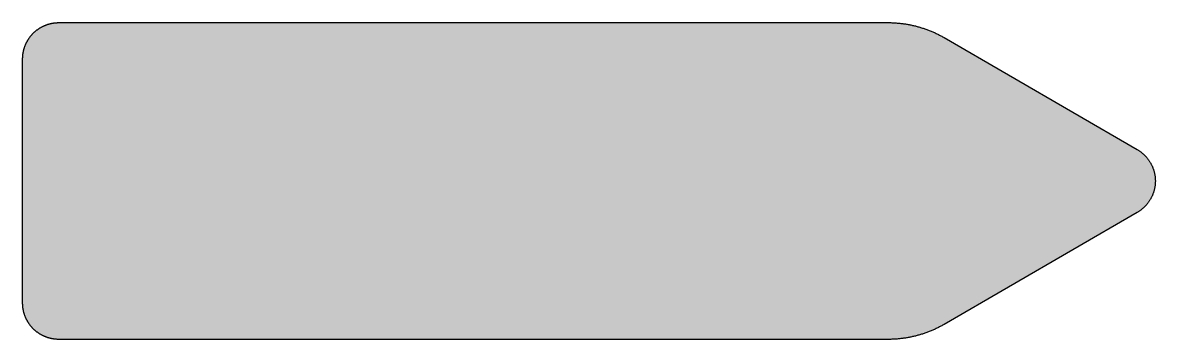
# Model space of a CAD drawing. Header units: millimetres. Extents: x 0 to 441, y 0 to 123.
import ezdxf

# ---------------------------------------------------------------- set-up
doc = ezdxf.new("R2010")
doc.units = ezdxf.units.MM

msp = doc.modelspace()

# ---------------------------------------------------------------- hatches: boundary and pattern name
msp.add_hatch(color=40).paths.add_polyline_path([(14.1111, 0), (13.9344, 0), (13.7592, 0.0025), (13.5839, 0.0076), (13.4112, 0.0152), (13.2359, 0.0254), (13.0607, 0.0381), (12.888, 0.0508), (12.7152, 0.0686), (12.5425, 0.0864), (12.3698, 0.1067), (12.1971, 0.1295), (12.0269, 0.1524), (11.8542, 0.1803), (11.684, 0.2083), (11.5138, 0.2388), (11.3436, 0.2718), (11.176, 0.3073), (11.0058, 0.3454), (10.8382, 0.3835), (10.6705, 0.4242), (10.5029, 0.4674), (10.3378, 0.5131), (10.1702, 0.5588), (10.0051, 0.6096), (9.8425, 0.6604), (9.6774, 0.7137), (9.5148, 0.7671), (9.3523, 0.8255), (9.1897, 0.8839), (9.0297, 0.9449), (8.8697, 1.0084), (8.7097, 1.0719), (8.5522, 1.1405), (8.3947, 1.209), (8.2372, 1.2802), (8.0797, 1.3513), (7.9248, 1.4275), (7.7699, 1.5037), (7.6175, 1.5799), (7.4651, 1.6612), (7.3127, 1.7424), (7.1628, 1.8263), (7.0129, 1.9126), (6.8656, 2.0015), (6.7183, 2.0904), (6.571, 2.1819), (6.4262, 2.2733), (6.2814, 2.3698), (6.1366, 2.4663), (5.9944, 2.5654), (5.8547, 2.6645), (5.715, 2.7686), (5.5753, 2.8727), (5.4381, 2.9769), (5.301, 3.0861), (5.1664, 3.1953), (5.0317, 3.3045), (4.8997, 3.4188), (4.7676, 3.5331), (4.638, 3.65), (4.511, 3.7668), (4.3815, 3.8862), (4.257, 4.0081), (4.1326, 4.1326), (4.0081, 4.257), (3.8862, 4.3815), (3.7668, 4.511), (3.65, 4.638), (3.5331, 4.7676), (3.4188, 4.8997), (3.3045, 5.0317), (3.1953, 5.1664), (3.0861, 5.301), (2.9769, 5.4381), (2.8727, 5.5753), (2.7686, 5.715), (2.6645, 5.8547), (2.5654, 5.9944), (2.4663, 6.1366), (2.3698, 6.2814), (2.2758, 6.4262), (2.1819, 6.571), (2.0904, 6.7183), (2.0015, 6.8656), (1.9126, 7.0129), (1.8263, 7.1628), (1.7424, 7.3127), (1.6612, 7.4651), (1.5799, 7.6175), (1.5037, 7.7699), (1.4275, 7.9248), (1.3513, 8.0797), (1.2802, 8.2372), (1.209, 8.3947), (1.1405, 8.5522), (1.0719, 8.7097), (1.0084, 8.8697), (0.9449, 9.0297), (0.8839, 9.1897), (0.8255, 9.3523), (0.7671, 9.5148), (0.7137, 9.6774), (0.6604, 9.8425), (0.6096, 10.0051), (0.5588, 10.1702), (0.5131, 10.3378), (0.4674, 10.5029), (0.4242, 10.6705), (0.3835, 10.8382), (0.3454, 11.0058), (0.3073, 11.176), (0.2718, 11.3436), (0.2388, 11.5138), (0.2083, 11.684), (0.1803, 11.8542), (0.1524, 12.0269), (0.1295, 12.1971), (0.1067, 12.3698), (0.0864, 12.5425), (0.0686, 12.7152), (0.0508, 12.888), (0.0381, 13.0607), (0.0254, 13.2359), (0.0152, 13.4112), (0.0076, 13.5839), (0.0025, 13.7592), (0, 13.9344), (0, 14.1097), (0, 109.3611), (0, 109.535), (0.0025, 109.7102), (0.0076, 109.8855), (0.0152, 110.0607), (0.0254, 110.2335), (0.0381, 110.4087), (0.0508, 110.5814), (0.0686, 110.7542), (0.0864, 110.9269), (0.1067, 111.0996), (0.1295, 111.2723), (0.1524, 111.4425), (0.1803, 111.6152), (0.2083, 111.7854), (0.2388, 111.9556), (0.2718, 112.1258), (0.3073, 112.2959), (0.3454, 112.4636), (0.3835, 112.6312), (0.4242, 112.7989), (0.4674, 112.9665), (0.5131, 113.1316), (0.5588, 113.2992), (0.6096, 113.4643), (0.6604, 113.6294), (0.7137, 113.792), (0.7671, 113.9546), (0.8255, 114.1171), (0.8839, 114.2797), (0.9449, 114.4397), (1.0084, 114.5997), (1.0719, 114.7597), (1.1405, 114.9172), (1.209, 115.0772), (1.2802, 115.2322), (1.3513, 115.3897), (1.4275, 115.5446), (1.5037, 115.6995), (1.5799, 115.8519), (1.6612, 116.0043), (1.7424, 116.1567), (1.8263, 116.3066), (1.9126, 116.4565), (2.0015, 116.6038), (2.0904, 116.7511), (2.1819, 116.8984), (2.2758, 117.0432), (2.3698, 117.188), (2.4663, 117.3328), (2.5654, 117.475), (2.6645, 117.6147), (2.7686, 117.7544), (2.8727, 117.8941), (2.9769, 118.0313), (3.0861, 118.1684), (3.1953, 118.303), (3.3045, 118.4377), (3.4188, 118.5697), (3.5331, 118.7018), (3.65, 118.8314), (3.7668, 118.9609), (3.8862, 119.0879), (4.0081, 119.2124), (4.1326, 119.3394), (4.257, 119.4613), (4.3815, 119.5832), (4.511, 119.7026), (4.638, 119.8194), (4.7676, 119.9363), (4.8997, 120.0506), (5.0317, 120.1649), (5.1664, 120.2766), (5.301, 120.3858), (5.4381, 120.4925), (5.5753, 120.5992), (5.715, 120.7008), (5.8547, 120.8049), (5.9944, 120.904), (6.1366, 121.0031), (6.2814, 121.0996), (6.4262, 121.1961), (6.571, 121.2875), (6.7183, 121.379), (6.8656, 121.4679), (7.0129, 121.5568), (7.1628, 121.6431), (7.3127, 121.727), (7.4651, 121.8082), (7.6175, 121.8895), (7.7699, 121.9683), (7.9248, 122.0445), (8.0797, 122.1181), (8.2372, 122.1892), (8.3947, 122.2604), (8.5522, 122.3289), (8.7097, 122.3975), (8.8697, 122.461), (9.0297, 122.5245), (9.1897, 122.5855), (9.3523, 122.6439), (9.5148, 122.7023), (9.6774, 122.7557), (9.8425, 122.809), (10.0051, 122.8598), (10.1702, 122.9106), (10.3378, 122.9563), (10.5029, 123.002), (10.6705, 123.0452), (10.8382, 123.0859), (11.0058, 123.1265), (11.176, 123.1621), (11.3436, 123.1976), (11.5138, 123.2306), (11.684, 123.2611), (11.8542, 123.2891), (12.0269, 123.317), (12.1971, 123.3399), (12.3698, 123.3627), (12.5425, 123.383), (12.7152, 123.4008), (12.888, 123.4186), (13.0607, 123.4313), (13.2359, 123.444), (13.4112, 123.4542), (13.5839, 123.4618), (13.7592, 123.4669), (13.9344, 123.4694), (14.1097, 123.4719), (336.9028, 123.4722), (337.2612, 123.4694), (337.6219, 123.4643), (337.98, 123.4567), (338.3407, 123.4465), (338.6988, 123.4338), (339.057, 123.4186), (339.4151, 123.3983), (339.7733, 123.3754), (340.1314, 123.3526), (340.487, 123.3246), (340.8451, 123.2916), (341.2007, 123.2586), (341.5563, 123.223), (341.9119, 123.1824), (342.2675, 123.1392), (342.6231, 123.096), (342.9787, 123.0478), (343.3318, 122.997), (343.6849, 122.9411), (344.0379, 122.8852), (344.3884, 122.8242), (344.7415, 122.7633), (345.092, 122.6972), (345.4425, 122.6287), (345.7931, 122.5575), (346.141, 122.4839), (346.4916, 122.4077), (346.8395, 122.3264), (347.185, 122.2451), (347.533, 122.1588), (347.8784, 122.0724), (348.2238, 121.981), (348.5667, 121.887), (348.9122, 121.7905), (349.2525, 121.6914), (349.5954, 121.5873), (349.9358, 121.4831), (350.2762, 121.3764), (350.6165, 121.2647), (350.9543, 121.1529), (351.2922, 121.0361), (351.63, 120.9167), (351.9653, 120.7948), (352.3005, 120.6703), (352.6333, 120.5433), (352.9686, 120.4138), (353.2988, 120.2817), (353.6315, 120.1445), (353.9592, 120.0074), (354.2894, 119.8677), (354.617, 119.7229), (354.9447, 119.5756), (355.2698, 119.4283), (355.5949, 119.2759), (355.9175, 119.1209), (356.2401, 118.9634), (356.5601, 118.8034), (356.8802, 118.6409), (357.2002, 118.4758), (357.5177, 118.3081), (357.8327, 118.1379), (358.1476, 117.9652), (358.4626, 117.79), (358.775, 117.6096), (433.9167, 73.9567), (434.119, 73.8353), (434.3197, 73.7133), (434.5178, 73.5863), (434.7134, 73.4593), (434.9064, 73.3273), (435.0995, 73.1926), (435.2874, 73.0529), (435.4728, 72.9132), (435.6557, 72.771), (435.8361, 72.6237), (436.0139, 72.4764), (436.1866, 72.324), (436.3593, 72.169), (436.5295, 72.0115), (436.6946, 71.8541), (436.8597, 71.6915), (437.0197, 71.5264), (437.1797, 71.3613), (437.3347, 71.1911), (437.4871, 71.0184), (437.6369, 70.8457), (437.7817, 70.6704), (437.9265, 70.4901), (438.0662, 70.3097), (438.2033, 70.1269), (438.338, 69.9414), (438.47, 69.756), (438.597, 69.5655), (438.724, 69.375), (438.846, 69.182), (438.9653, 68.9864), (439.0796, 68.7908), (439.1939, 68.5927), (439.3032, 68.392), (439.4073, 68.1888), (439.5114, 67.9856), (439.6105, 67.7799), (439.707, 67.5716), (439.801, 67.3633), (439.8899, 67.1525), (439.9763, 66.9392), (440.0575, 66.7258), (440.1388, 66.5124), (440.215, 66.294), (440.2861, 66.0781), (440.3547, 65.8571), (440.4208, 65.6387), (440.4817, 65.4177), (440.5401, 65.1942), (440.596, 64.9707), (440.6468, 64.7446), (440.6951, 64.5185), (440.7383, 64.2925), (440.7789, 64.0639), (440.8145, 63.8327), (440.8475, 63.6041), (440.8754, 63.373), (440.9008, 63.1419), (440.9211, 62.9082), (440.9389, 62.6745), (440.9542, 62.4408), (440.9643, 62.2071), (440.9694, 61.9709), (440.9719, 61.7347), (440.9694, 61.4985), (440.9643, 61.2623), (440.9542, 61.0286), (440.9389, 60.7949), (440.9211, 60.5612), (440.9008, 60.3275), (440.8754, 60.0964), (440.8475, 59.8653), (440.8145, 59.6367), (440.7789, 59.4055), (440.7383, 59.1795), (440.6951, 58.9509), (440.6468, 58.7248), (440.596, 58.4987), (440.5401, 58.2752), (440.4817, 58.0542), (440.4208, 57.8307), (440.3547, 57.6123), (440.2861, 57.3913), (440.215, 57.1754), (440.1388, 56.957), (440.0575, 56.7436), (439.9763, 56.5302), (439.8899, 56.3169), (439.801, 56.1061), (439.707, 55.8978), (439.6105, 55.6895), (439.5114, 55.4863), (439.4073, 55.2806), (439.3032, 55.0799), (439.1939, 54.8792), (439.0796, 54.6786), (438.9653, 54.483), (438.846, 54.2874), (438.724, 54.0944), (438.597, 53.9039), (438.47, 53.7134), (438.338, 53.528), (438.2033, 53.3425), (438.0662, 53.1597), (437.9265, 52.9793), (437.7817, 52.8015), (437.6369, 52.6237), (437.4871, 52.451), (437.3347, 52.2783), (437.1797, 52.1106), (437.0197, 51.943), (436.8597, 51.7779), (436.6946, 51.6153), (436.5295, 51.4579), (436.3593, 51.3004), (436.1866, 51.1454), (436.0139, 50.9956), (435.8361, 50.8457), (435.6557, 50.6984), (435.4728, 50.5562), (435.2874, 50.4165), (435.0995, 50.2793), (434.9064, 50.1421), (434.7134, 50.0126), (434.5178, 49.8831), (434.3197, 49.7561), (434.119, 49.6341), (433.9158, 49.5148), (358.775, 5.8607), (358.4626, 5.682), (358.1476, 5.5042), (357.8327, 5.3315), (357.5177, 5.1613), (357.2002, 4.9936), (356.8802, 4.8285), (356.5601, 4.666), (356.2401, 4.506), (355.9175, 4.3485), (355.5949, 4.1935), (355.2698, 4.0411), (354.9447, 3.8938), (354.617, 3.7465), (354.2894, 3.6043), (353.9592, 3.462), (353.6315, 3.3249), (353.2988, 3.1877), (352.9686, 3.0556), (352.6333, 2.9261), (352.3005, 2.7991), (351.9653, 2.6746), (351.63, 2.5527), (351.2922, 2.4333), (350.9543, 2.319), (350.6165, 2.2047), (350.2762, 2.093), (349.9358, 1.9863), (349.5954, 1.8821), (349.2525, 1.778), (348.9122, 1.6789), (348.5667, 1.5824), (348.2238, 1.4884), (347.8784, 1.3995), (347.533, 1.3106), (347.185, 1.2243), (346.8395, 1.143), (346.4916, 1.0617), (346.141, 0.9855), (345.7931, 0.9119), (345.4425, 0.8407), (345.092, 0.7722), (344.7415, 0.7061), (344.3884, 0.6452), (344.0379, 0.5842), (343.6849, 0.5283), (343.3318, 0.475), (342.9787, 0.4216), (342.6231, 0.3734), (342.2675, 0.3302), (341.9119, 0.287), (341.5563, 0.2464), (341.2007, 0.2108), (340.8451, 0.1778), (340.487, 0.1448), (340.1314, 0.1168), (339.7733, 0.094), (339.4151, 0.0711), (339.057, 0.0508), (338.6988, 0.0356), (338.3407, 0.0229), (337.98, 0.0127), (337.6219, 0.0051), (337.2612, 0), (336.9005, 0)])
h = msp.add_hatch(color=59)
h.paths.add_polyline_path([(14.1111, 3.5278), (13.8379, 3.5306), (13.5661, 3.5408), (13.2944, 3.5585), (13.0277, 3.5814), (12.761, 3.6119), (12.4968, 3.6474), (12.2352, 3.6906), (11.9761, 3.7414), (11.7196, 3.7973), (11.4656, 3.8608), (11.2116, 3.9268), (10.9626, 4.003), (10.7163, 4.0818), (10.4699, 4.1681), (10.2286, 4.2596), (9.9898, 4.3586), (9.7536, 4.4602), (9.5225, 4.5695), (9.2913, 4.6838), (9.0653, 4.8031), (8.8417, 4.9276), (8.6208, 5.0597), (8.4049, 5.1943), (8.1915, 5.334), (7.9832, 5.4788), (7.7775, 5.6286), (7.5768, 5.7836), (7.3787, 5.9436), (7.1831, 6.1062), (6.9926, 6.2763), (6.8072, 6.4491), (6.6269, 6.6269), (6.4491, 6.8072), (6.2763, 6.9926), (6.1062, 7.1831), (5.9436, 7.3787), (5.7836, 7.5768), (5.6286, 7.7775), (5.4788, 7.9832), (5.334, 8.1915), (5.1943, 8.4049), (5.0597, 8.6208), (4.9276, 8.8417), (4.8031, 9.0653), (4.6838, 9.2913), (4.5695, 9.5225), (4.4602, 9.7536), (4.3586, 9.9898), (4.2596, 10.2286), (4.1681, 10.4699), (4.0818, 10.7163), (4.003, 10.9626), (3.9268, 11.2116), (3.8608, 11.4656), (3.7973, 11.7196), (3.7414, 11.9761), (3.6906, 12.2352), (3.6474, 12.4968), (3.6119, 12.761), (3.5814, 13.0277), (3.5585, 13.2944), (3.5408, 13.5661), (3.5306, 13.8379), (3.5255, 14.1097), (3.5278, 109.3611), (3.5306, 109.634), (3.5408, 109.9033), (3.5585, 110.175), (3.5814, 110.4417), (3.6119, 110.7084), (3.6474, 110.9726), (3.6906, 111.2342), (3.7414, 111.4933), (3.7973, 111.7498), (3.8608, 112.0038), (3.9268, 112.2578), (4.003, 112.5068), (4.0818, 112.7557), (4.1681, 112.9995), (4.2596, 113.2408), (4.3586, 113.4796), (4.4602, 113.7158), (4.5695, 113.9495), (4.6838, 114.1781), (4.8031, 114.4041), (4.9276, 114.6277), (5.0597, 114.8486), (5.1943, 115.0645), (5.334, 115.2779), (5.4788, 115.4862), (5.6286, 115.6919), (5.7836, 115.8951), (5.9436, 116.0932), (6.1062, 116.2863), (6.2763, 116.4768), (6.4491, 116.6622), (6.6269, 116.8425), (6.8072, 117.0203), (6.9926, 117.1931), (7.1831, 117.3632), (7.3787, 117.5258), (7.5768, 117.6858), (7.7775, 117.8408), (7.9832, 117.9906), (8.1915, 118.1354), (8.4049, 118.2751), (8.6208, 118.4123), (8.8417, 118.5418), (9.0653, 118.6663), (9.2913, 118.7856), (9.5225, 118.8999), (9.7536, 119.0092), (9.9898, 119.1108), (10.2286, 119.2098), (10.4699, 119.3013), (10.7163, 119.3876), (10.9626, 119.4664), (11.2116, 119.5426), (11.4656, 119.6111), (11.7196, 119.6721), (11.9761, 119.728), (12.2352, 119.7788), (12.4968, 119.822), (12.761, 119.8575), (13.0277, 119.888), (13.2944, 119.9134), (13.5661, 119.9286), (13.8379, 119.9388), (14.1097, 119.9439), (336.9028, 119.9444), (337.2333, 119.9413), (337.5635, 119.9388), (337.8937, 119.9312), (338.2239, 119.921), (338.5541, 119.9083), (338.8843, 119.8931), (339.2119, 119.8778), (339.5421, 119.8575), (339.8698, 119.8347), (340.2, 119.8067), (340.5276, 119.7788), (340.8553, 119.7483), (341.183, 119.7153), (341.5106, 119.6772), (341.8357, 119.6391), (342.1634, 119.5984), (342.4885, 119.5527), (342.8136, 119.507), (343.1388, 119.4562), (343.4613, 119.4054), (343.7865, 119.3495), (344.109, 119.2911), (344.4316, 119.2327), (344.7542, 119.1692), (345.0768, 119.1031), (345.3968, 119.0346), (345.7169, 118.966), (346.0369, 118.8923), (346.3569, 118.8161), (346.6744, 118.7374), (346.9945, 118.6561), (347.312, 118.5723), (347.6269, 118.4859), (347.9444, 118.397), (348.2594, 118.3056), (348.5718, 118.2116), (348.8868, 118.1151), (349.1992, 118.016), (349.5116, 117.9144), (349.8215, 117.8103), (350.1339, 117.7036), (350.4438, 117.5944), (350.7511, 117.4826), (351.0585, 117.3683), (351.3658, 117.2515), (351.6732, 117.1321), (351.978, 117.0102), (352.2828, 116.8857), (352.585, 116.7587), (352.8873, 116.6292), (353.1895, 116.4971), (353.4893, 116.3625), (353.789, 116.2253), (354.0862, 116.0856), (354.3833, 115.9459), (354.6805, 115.8011), (354.9752, 115.6538), (355.2698, 115.504), (355.5619, 115.3516), (355.854, 115.1966), (356.1461, 115.0417), (356.4331, 114.8817), (356.7227, 114.7191), (357.0097, 114.554), (432.1528, 70.9013), (432.3029, 70.8101), (432.4553, 70.7187), (432.6026, 70.6247), (432.75, 70.5282), (432.8947, 70.4291), (433.0395, 70.3275), (433.1792, 70.2234), (433.3189, 70.1192), (433.4561, 70.01), (433.5907, 69.9008), (433.7253, 69.789), (433.8549, 69.6773), (433.9844, 69.5604), (434.1114, 69.4436), (434.2359, 69.3242), (434.3603, 69.2023), (434.4797, 69.0778), (434.5991, 68.9534), (434.7159, 68.8264), (434.8302, 68.6994), (434.942, 68.5673), (435.0512, 68.4352), (435.1604, 68.3006), (435.2646, 68.166), (435.3687, 68.0288), (435.4678, 67.8917), (435.5668, 67.7494), (435.6633, 67.6097), (435.7573, 67.4649), (435.8488, 67.3202), (435.9377, 67.1754), (436.024, 67.0255), (436.1104, 66.8782), (436.1917, 66.7283), (436.2704, 66.5759), (436.3491, 66.4235), (436.4228, 66.2686), (436.4965, 66.1137), (436.565, 65.9562), (436.6311, 65.7987), (436.6971, 65.6387), (436.7581, 65.4787), (436.819, 65.3186), (436.8749, 65.1561), (436.9308, 64.991), (436.9816, 64.8284), (437.0299, 64.6633), (437.0756, 64.4957), (437.1213, 64.328), (437.1619, 64.1604), (437.2, 63.9928), (437.2356, 63.8226), (437.2686, 63.6524), (437.2991, 63.4822), (437.3245, 63.3095), (437.3499, 63.1368), (437.3728, 62.9641), (437.3905, 62.7888), (437.4058, 62.6161), (437.4185, 62.4408), (437.4312, 62.2656), (437.4363, 62.0878), (437.4413, 61.9125), (437.4439, 61.7347), (437.4413, 61.5569), (437.4363, 61.3816), (437.4312, 61.2064), (437.4185, 61.0286), (437.4058, 60.8533), (437.3905, 60.6806), (437.3728, 60.5053), (437.3499, 60.3326), (437.3245, 60.1599), (437.2991, 59.9872), (437.2686, 59.817), (437.2356, 59.6468), (437.2, 59.4766), (437.1619, 59.309), (437.1213, 59.1414), (437.0756, 58.9737), (437.0299, 58.8061), (436.9816, 58.641), (436.9308, 58.4784), (436.8749, 58.3133), (436.819, 58.1533), (436.7581, 57.9907), (436.6971, 57.8307), (436.6311, 57.6707), (436.565, 57.5132), (436.4965, 57.3583), (436.4228, 57.2008), (436.3491, 57.0484), (436.2704, 56.8935), (436.1917, 56.7436), (436.1104, 56.5912), (436.024, 56.4439), (435.9377, 56.2966), (435.8488, 56.1492), (435.7573, 56.0045), (435.6633, 55.8622), (435.5668, 55.72), (435.4678, 55.5803), (435.3687, 55.4406), (435.2646, 55.3034), (435.1604, 55.1688), (435.0512, 55.0342), (434.942, 54.9021), (434.8302, 54.7726), (434.7159, 54.643), (434.5991, 54.516), (434.4797, 54.3916), (434.3603, 54.2671), (434.2359, 54.1452), (434.1114, 54.0258), (433.9844, 53.909), (433.8549, 53.7947), (433.7253, 53.6804), (433.5907, 53.5686), (433.4561, 53.4594), (433.3189, 53.3502), (433.1792, 53.246), (433.0395, 53.1419), (432.8947, 53.0403), (432.75, 52.9438), (432.6026, 52.8447), (432.4553, 52.7507), (432.3029, 52.6593), (432.1505, 52.5704), (357.0111, 8.9158), (356.7227, 8.7503), (356.4331, 8.5877), (356.1461, 8.4303), (355.854, 8.2728), (355.5619, 8.1178), (355.2698, 7.9654), (354.9752, 7.8156), (354.6805, 7.6683), (354.3833, 7.526), (354.0862, 7.3838), (353.789, 7.2441), (353.4893, 7.1069), (353.1895, 6.9723), (352.8873, 6.8402), (352.585, 6.7107), (352.2828, 6.5837), (351.978, 6.4592), (351.6732, 6.3373), (351.3658, 6.2179), (351.0585, 6.1011), (350.7511, 5.9868), (350.4438, 5.875), (350.1339, 5.7658), (349.8215, 5.6591), (349.5116, 5.555), (349.1992, 5.4534), (348.8868, 5.3543), (348.5718, 5.2578), (348.2594, 5.1638), (347.9444, 5.0724), (347.6269, 4.9835), (347.312, 4.8971), (346.9945, 4.8133), (346.6744, 4.732), (346.3569, 4.6533), (346.0369, 4.5771), (345.7169, 4.5034), (345.3968, 4.4348), (345.0768, 4.3663), (344.7542, 4.3002), (344.4316, 4.2367), (344.109, 4.1783), (343.7865, 4.1199), (343.4613, 4.064), (343.1388, 4.0132), (342.8136, 3.9624), (342.4885, 3.9167), (342.1634, 3.871), (341.8357, 3.8303), (341.5106, 3.7922), (341.183, 3.7541), (340.8553, 3.7211), (340.5276, 3.6906), (340.2, 3.6627), (339.8698, 3.6373), (339.5421, 3.6144), (339.2119, 3.5941), (338.8843, 3.5763), (338.5541, 3.5611), (338.2239, 3.5484), (337.8937, 3.5382), (337.5635, 3.5331), (337.2333, 3.5281), (336.9005, 3.5255)])
h.paths.add_polyline_path([(14.1111, 8.8194), (13.9725, 8.8189), (13.8379, 8.824), (13.7033, 8.8341), (13.5687, 8.8443), (13.4366, 8.8595), (13.3045, 8.8798), (13.1724, 8.9002), (13.0429, 8.9256), (12.9159, 8.9535), (12.7864, 8.984), (12.6619, 9.0195), (12.5349, 9.0551), (12.413, 9.0957), (12.2911, 9.1389), (12.1691, 9.1846), (12.0498, 9.2329), (11.9329, 9.2862), (11.8161, 9.3396), (11.7018, 9.398), (11.5875, 9.4564), (11.4757, 9.5199), (11.3665, 9.5834), (11.2573, 9.652), (11.1506, 9.7206), (11.0465, 9.7942), (10.9449, 9.8704), (10.8433, 9.9466), (10.7442, 10.0254), (10.6477, 10.1092), (10.5512, 10.193), (10.4597, 10.2794), (10.3683, 10.3683), (10.2794, 10.4597), (10.193, 10.5512), (10.1092, 10.6477), (10.0254, 10.7442), (9.9466, 10.8433), (9.8704, 10.9449), (9.7942, 11.0465), (9.7206, 11.1506), (9.652, 11.2573), (9.5834, 11.3665), (9.5199, 11.4757), (9.4564, 11.5875), (9.398, 11.7018), (9.3396, 11.8161), (9.2862, 11.9329), (9.2329, 12.0498), (9.1846, 12.1691), (9.1389, 12.2911), (9.0957, 12.413), (9.0551, 12.5349), (9.0195, 12.6619), (8.984, 12.7864), (8.9535, 12.9159), (8.9256, 13.0429), (8.9002, 13.1724), (8.8798, 13.3045), (8.8595, 13.4366), (8.8443, 13.5687), (8.8341, 13.7033), (8.824, 13.8379), (8.8189, 13.9725), (8.8189, 14.1097), (8.8194, 109.3611), (8.8189, 109.4969), (8.824, 109.6315), (8.8341, 109.7661), (8.8443, 109.9007), (8.8595, 110.0328), (8.8798, 110.1649), (8.9002, 110.297), (8.9256, 110.4265), (8.9535, 110.556), (8.984, 110.683), (9.0195, 110.8075), (9.0551, 110.9345), (9.0957, 111.0564), (9.1389, 111.1783), (9.1846, 111.3003), (9.2329, 111.4196), (9.2862, 111.5365), (9.3396, 111.6533), (9.398, 111.7702), (9.4564, 111.8819), (9.5199, 111.9937), (9.5834, 112.1029), (9.652, 112.2121), (9.7206, 112.3188), (9.7942, 112.4229), (9.8704, 112.5271), (9.9466, 112.6261), (10.0254, 112.7252), (10.1092, 112.8217), (10.193, 112.9182), (10.2794, 113.0097), (10.3683, 113.1011), (10.4597, 113.19), (10.5512, 113.2764), (10.6477, 113.3602), (10.7442, 113.444), (10.8433, 113.5228), (10.9449, 113.6015), (11.0465, 113.6752), (11.1506, 113.7488), (11.2573, 113.8174), (11.3665, 113.886), (11.4757, 113.9495), (11.5875, 114.013), (11.7018, 114.0714), (11.8161, 114.1298), (11.9329, 114.1832), (12.0498, 114.2365), (12.1691, 114.2848), (12.2911, 114.3305), (12.413, 114.3737), (12.5349, 114.4143), (12.6619, 114.4499), (12.7864, 114.4854), (12.9159, 114.5159), (13.0429, 114.5438), (13.1724, 114.5692), (13.3045, 114.5896), (13.4366, 114.6099), (13.5687, 114.6251), (13.7033, 114.6353), (13.8379, 114.6454), (13.9725, 114.6505), (14.1097, 114.6505), (336.9028, 114.6528), (337.1901, 114.6505), (337.4771, 114.648), (337.7641, 114.6404), (338.0486, 114.6327), (338.3356, 114.6226), (338.6226, 114.6099), (338.9097, 114.5946), (339.1941, 114.5769), (339.4786, 114.5565), (339.7656, 114.5337), (340.0501, 114.5083), (340.3346, 114.4829), (340.6191, 114.4524), (340.9036, 114.4219), (341.1855, 114.3889), (341.47, 114.3508), (341.7519, 114.3127), (342.0364, 114.2721), (342.3183, 114.2289), (342.5977, 114.1832), (342.8797, 114.1349), (343.1616, 114.0866), (343.441, 114.0333), (343.7204, 113.98), (343.9998, 113.9215), (344.2792, 113.8631), (344.5586, 113.8022), (344.8355, 113.7387), (345.1123, 113.6726), (345.3892, 113.604), (345.6661, 113.5329), (345.9404, 113.4618), (346.2147, 113.3856), (346.489, 113.3094), (346.7633, 113.2307), (347.0377, 113.1494), (347.3094, 113.0656), (347.5812, 112.9792), (347.8505, 112.8903), (348.1222, 112.7989), (348.3915, 112.7074), (348.6607, 112.6134), (348.9274, 112.5144), (349.1967, 112.4153), (349.4634, 112.3137), (349.7275, 112.2096), (349.9942, 112.1054), (350.2584, 111.9962), (350.52, 111.887), (350.7842, 111.7727), (351.0458, 111.6584), (351.3074, 111.5416), (351.5665, 111.4222), (351.8256, 111.3028), (352.0846, 111.1783), (352.3412, 111.0539), (352.5977, 110.9243), (352.8517, 110.7948), (353.1057, 110.6627), (353.3597, 110.5306), (353.6137, 110.3935), (353.8652, 110.2538), (354.1141, 110.1141), (354.363, 109.9718), (429.5069, 66.3194), (429.5826, 66.2737), (429.6562, 66.228), (429.7324, 66.1797), (429.8061, 66.1314), (429.8772, 66.0832), (429.9483, 66.0324), (430.0195, 65.979), (430.0906, 65.9282), (430.1592, 65.8724), (430.2252, 65.819), (430.2912, 65.7631), (430.3573, 65.7073), (430.4233, 65.6488), (430.4868, 65.5904), (430.5478, 65.5295), (430.6087, 65.4685), (430.6697, 65.4075), (430.7307, 65.344), (430.7865, 65.2805), (430.845, 65.217), (430.9008, 65.151), (430.9567, 65.085), (431.0101, 65.0189), (431.0634, 64.9503), (431.1142, 64.8818), (431.165, 64.8132), (431.2133, 64.7421), (431.2615, 64.6709), (431.3098, 64.5998), (431.3555, 64.5287), (431.3987, 64.455), (431.4419, 64.3814), (431.485, 64.3052), (431.5257, 64.2315), (431.5663, 64.1553), (431.6044, 64.0791), (431.6425, 64.0004), (431.6781, 63.9242), (431.7136, 63.8454), (431.7467, 63.7667), (431.7771, 63.688), (431.8102, 63.6067), (431.8381, 63.5254), (431.8686, 63.4441), (431.894, 63.3628), (431.9194, 63.2816), (431.9448, 63.1977), (431.9676, 63.1165), (431.9905, 63.0326), (432.0108, 62.9488), (432.0286, 62.8625), (432.0464, 62.7786), (432.0642, 62.6948), (432.0794, 62.6085), (432.0921, 62.5221), (432.1048, 62.4357), (432.115, 62.3494), (432.1251, 62.263), (432.1327, 62.1741), (432.1404, 62.0878), (432.1454, 61.9989), (432.148, 61.9125), (432.1505, 61.8236), (432.1505, 61.7347), (432.1505, 61.6458), (432.148, 61.5569), (432.1454, 61.4705), (432.1404, 61.3816), (432.1327, 61.2953), (432.1251, 61.2064), (432.115, 61.12), (432.1048, 61.0337), (432.0921, 60.9473), (432.0794, 60.8609), (432.0642, 60.7771), (432.0464, 60.6908), (432.0286, 60.6069), (432.0108, 60.5206), (431.9905, 60.4368), (431.9676, 60.3529), (431.9448, 60.2717), (431.9194, 60.1878), (431.894, 60.1066), (431.8686, 60.0253), (431.8381, 59.944), (431.8102, 59.8627), (431.7771, 59.7814), (431.7467, 59.7027), (431.7136, 59.624), (431.6781, 59.5452), (431.6425, 59.469), (431.6044, 59.3903), (431.5663, 59.3141), (431.5257, 59.2379), (431.485, 59.1642), (431.4419, 59.088), (431.3987, 59.0144), (431.3555, 58.9407), (431.3098, 58.8696), (431.2615, 58.7985), (431.2133, 58.7273), (431.165, 58.6562), (431.1142, 58.5876), (431.0634, 58.5191), (431.0101, 58.4505), (430.9567, 58.3844), (430.9008, 58.3184), (430.845, 58.2524), (430.7865, 58.1889), (430.7307, 58.1254), (430.6697, 58.0619), (430.6087, 58.0009), (430.5478, 57.9399), (430.4868, 57.879), (430.4233, 57.8206), (430.3573, 57.7647), (430.2912, 57.7063), (430.2252, 57.6504), (430.1592, 57.597), (430.0906, 57.5412), (430.0195, 57.4904), (429.9483, 57.437), (429.8772, 57.3862), (429.8061, 57.338), (429.7324, 57.2897), (429.6562, 57.2414), (429.5826, 57.1957), (429.5064, 57.1525), (354.3653, 13.4994), (354.1141, 13.3553), (353.8652, 13.2156), (353.6137, 13.0759), (353.3597, 12.9413), (353.1057, 12.8067), (352.8517, 12.6746), (352.5977, 12.5451), (352.3412, 12.4155), (352.0846, 12.2911), (351.8256, 12.1666), (351.5665, 12.0472), (351.3074, 11.9278), (351.0458, 11.811), (350.7842, 11.6967), (350.52, 11.5824), (350.2584, 11.4732), (349.9942, 11.364), (349.7275, 11.2598), (349.4634, 11.1557), (349.1967, 11.0541), (348.9274, 10.955), (348.6607, 10.8585), (348.3915, 10.762), (348.1222, 10.6705), (347.8505, 10.5791), (347.5812, 10.4902), (347.3094, 10.4038), (347.0377, 10.32), (346.7633, 10.2387), (346.489, 10.16), (346.2147, 10.0838), (345.9404, 10.0076), (345.6661, 9.9365), (345.3892, 9.8654), (345.1123, 9.7968), (344.8355, 9.7307), (344.5586, 9.6672), (344.2792, 9.6063), (343.9998, 9.5479), (343.7204, 9.4894), (343.441, 9.4361), (343.1616, 9.3828), (342.8797, 9.3345), (342.5977, 9.2862), (342.3183, 9.2405), (342.0364, 9.1973), (341.7519, 9.1567), (341.47, 9.1186), (341.1855, 9.083), (340.9036, 9.0475), (340.6191, 9.017), (340.3346, 8.9865), (340.0501, 8.9611), (339.7656, 8.9357), (339.4786, 8.9129), (339.1941, 8.8925), (338.9097, 8.8748), (338.6226, 8.8595), (338.3356, 8.8468), (338.0486, 8.8367), (337.7641, 8.829), (337.4771, 8.824), (337.1901, 8.8189), (336.9005, 8.8189)], flags=16)

# ---------------------------------------------------------------- linework, layer by layer
at = {"color": 40}
msp.add_lwpolyline([(14.1111, 0), (13.9344, 0), (13.7592, 0.0025), (13.5839, 0.0076), (13.4112, 0.0152), (13.2359, 0.0254), (13.0607, 0.0381), (12.888, 0.0508), (12.7152, 0.0686), (12.5425, 0.0864), (12.3698, 0.1067), (12.1971, 0.1295), (12.0269, 0.1524), (11.8542, 0.1803), (11.684, 0.2083), (11.5138, 0.2388), (11.3436, 0.2718), (11.176, 0.3073), (11.0058, 0.3454), (10.8382, 0.3835), (10.6705, 0.4242), (10.5029, 0.4674), (10.3378, 0.5131), (10.1702, 0.5588), (10.0051, 0.6096), (9.8425, 0.6604), (9.6774, 0.7137), (9.5148, 0.7671), (9.3523, 0.8255), (9.1897, 0.8839), (9.0297, 0.9449), (8.8697, 1.0084), (8.7097, 1.0719), (8.5522, 1.1405), (8.3947, 1.209), (8.2372, 1.2802), (8.0797, 1.3513), (7.9248, 1.4275), (7.7699, 1.5037), (7.6175, 1.5799), (7.4651, 1.6612), (7.3127, 1.7424), (7.1628, 1.8263), (7.0129, 1.9126), (6.8656, 2.0015), (6.7183, 2.0904), (6.571, 2.1819), (6.4262, 2.2733), (6.2814, 2.3698), (6.1366, 2.4663), (5.9944, 2.5654), (5.8547, 2.6645), (5.715, 2.7686), (5.5753, 2.8727), (5.4381, 2.9769), (5.301, 3.0861), (5.1664, 3.1953), (5.0317, 3.3045), (4.8997, 3.4188), (4.7676, 3.5331), (4.638, 3.65), (4.511, 3.7668), (4.3815, 3.8862), (4.257, 4.0081), (4.1326, 4.1326), (4.0081, 4.257), (3.8862, 4.3815), (3.7668, 4.511), (3.65, 4.638), (3.5331, 4.7676), (3.4188, 4.8997), (3.3045, 5.0317), (3.1953, 5.1664), (3.0861, 5.301), (2.9769, 5.4381), (2.8727, 5.5753), (2.7686, 5.715), (2.6645, 5.8547), (2.5654, 5.9944), (2.4663, 6.1366), (2.3698, 6.2814), (2.2758, 6.4262), (2.1819, 6.571), (2.0904, 6.7183), (2.0015, 6.8656), (1.9126, 7.0129), (1.8263, 7.1628), (1.7424, 7.3127), (1.6612, 7.4651), (1.5799, 7.6175), (1.5037, 7.7699), (1.4275, 7.9248), (1.3513, 8.0797), (1.2802, 8.2372), (1.209, 8.3947), (1.1405, 8.5522), (1.0719, 8.7097), (1.0084, 8.8697), (0.9449, 9.0297), (0.8839, 9.1897), (0.8255, 9.3523), (0.7671, 9.5148), (0.7137, 9.6774), (0.6604, 9.8425), (0.6096, 10.0051), (0.5588, 10.1702), (0.5131, 10.3378), (0.4674, 10.5029), (0.4242, 10.6705), (0.3835, 10.8382), (0.3454, 11.0058), (0.3073, 11.176), (0.2718, 11.3436), (0.2388, 11.5138), (0.2083, 11.684), (0.1803, 11.8542), (0.1524, 12.0269), (0.1295, 12.1971), (0.1067, 12.3698), (0.0864, 12.5425), (0.0686, 12.7152), (0.0508, 12.888), (0.0381, 13.0607), (0.0254, 13.2359), (0.0152, 13.4112), (0.0076, 13.5839), (0.0025, 13.7592), (0, 13.9344), (0, 14.1097), (0, 109.3611), (0, 109.535), (0.0025, 109.7102), (0.0076, 109.8855), (0.0152, 110.0607), (0.0254, 110.2335), (0.0381, 110.4087), (0.0508, 110.5814), (0.0686, 110.7542), (0.0864, 110.9269), (0.1067, 111.0996), (0.1295, 111.2723), (0.1524, 111.4425), (0.1803, 111.6152), (0.2083, 111.7854), (0.2388, 111.9556), (0.2718, 112.1258), (0.3073, 112.2959), (0.3454, 112.4636), (0.3835, 112.6312), (0.4242, 112.7989), (0.4674, 112.9665), (0.5131, 113.1316), (0.5588, 113.2992), (0.6096, 113.4643), (0.6604, 113.6294), (0.7137, 113.792), (0.7671, 113.9546), (0.8255, 114.1171), (0.8839, 114.2797), (0.9449, 114.4397), (1.0084, 114.5997), (1.0719, 114.7597), (1.1405, 114.9172), (1.209, 115.0772), (1.2802, 115.2322), (1.3513, 115.3897), (1.4275, 115.5446), (1.5037, 115.6995), (1.5799, 115.8519), (1.6612, 116.0043), (1.7424, 116.1567), (1.8263, 116.3066), (1.9126, 116.4565), (2.0015, 116.6038), (2.0904, 116.7511), (2.1819, 116.8984), (2.2758, 117.0432), (2.3698, 117.188), (2.4663, 117.3328), (2.5654, 117.475), (2.6645, 117.6147), (2.7686, 117.7544), (2.8727, 117.8941), (2.9769, 118.0313), (3.0861, 118.1684), (3.1953, 118.303), (3.3045, 118.4377), (3.4188, 118.5697), (3.5331, 118.7018), (3.65, 118.8314), (3.7668, 118.9609), (3.8862, 119.0879), (4.0081, 119.2124), (4.1326, 119.3394), (4.257, 119.4613), (4.3815, 119.5832), (4.511, 119.7026), (4.638, 119.8194), (4.7676, 119.9363), (4.8997, 120.0506), (5.0317, 120.1649), (5.1664, 120.2766), (5.301, 120.3858), (5.4381, 120.4925), (5.5753, 120.5992), (5.715, 120.7008), (5.8547, 120.8049), (5.9944, 120.904), (6.1366, 121.0031), (6.2814, 121.0996), (6.4262, 121.1961), (6.571, 121.2875), (6.7183, 121.379), (6.8656, 121.4679), (7.0129, 121.5568), (7.1628, 121.6431), (7.3127, 121.727), (7.4651, 121.8082), (7.6175, 121.8895), (7.7699, 121.9683), (7.9248, 122.0445), (8.0797, 122.1181), (8.2372, 122.1892), (8.3947, 122.2604), (8.5522, 122.3289), (8.7097, 122.3975), (8.8697, 122.461), (9.0297, 122.5245), (9.1897, 122.5855), (9.3523, 122.6439), (9.5148, 122.7023), (9.6774, 122.7557), (9.8425, 122.809), (10.0051, 122.8598), (10.1702, 122.9106), (10.3378, 122.9563), (10.5029, 123.002), (10.6705, 123.0452), (10.8382, 123.0859), (11.0058, 123.1265), (11.176, 123.1621), (11.3436, 123.1976), (11.5138, 123.2306), (11.684, 123.2611), (11.8542, 123.2891), (12.0269, 123.317), (12.1971, 123.3399), (12.3698, 123.3627), (12.5425, 123.383), (12.7152, 123.4008), (12.888, 123.4186), (13.0607, 123.4313), (13.2359, 123.444), (13.4112, 123.4542), (13.5839, 123.4618), (13.7592, 123.4669), (13.9344, 123.4694), (14.1097, 123.4719), (336.9028, 123.4722), (337.2612, 123.4694), (337.6219, 123.4643), (337.98, 123.4567), (338.3407, 123.4465), (338.6988, 123.4338), (339.057, 123.4186), (339.4151, 123.3983), (339.7733, 123.3754), (340.1314, 123.3526), (340.487, 123.3246), (340.8451, 123.2916), (341.2007, 123.2586), (341.5563, 123.223), (341.9119, 123.1824), (342.2675, 123.1392), (342.6231, 123.096), (342.9787, 123.0478), (343.3318, 122.997), (343.6849, 122.9411), (344.0379, 122.8852), (344.3884, 122.8242), (344.7415, 122.7633), (345.092, 122.6972), (345.4425, 122.6287), (345.7931, 122.5575), (346.141, 122.4839), (346.4916, 122.4077), (346.8395, 122.3264), (347.185, 122.2451), (347.533, 122.1588), (347.8784, 122.0724), (348.2238, 121.981), (348.5667, 121.887), (348.9122, 121.7905), (349.2525, 121.6914), (349.5954, 121.5873), (349.9358, 121.4831), (350.2762, 121.3764), (350.6165, 121.2647), (350.9543, 121.1529), (351.2922, 121.0361), (351.63, 120.9167), (351.9653, 120.7948), (352.3005, 120.6703), (352.6333, 120.5433), (352.9686, 120.4138), (353.2988, 120.2817), (353.6315, 120.1445), (353.9592, 120.0074), (354.2894, 119.8677), (354.617, 119.7229), (354.9447, 119.5756), (355.2698, 119.4283), (355.5949, 119.2759), (355.9175, 119.1209), (356.2401, 118.9634), (356.5601, 118.8034), (356.8802, 118.6409), (357.2002, 118.4758), (357.5177, 118.3081), (357.8327, 118.1379), (358.1476, 117.9652), (358.4626, 117.79), (358.775, 117.6096), (433.9167, 73.9567), (434.119, 73.8353), (434.3197, 73.7133), (434.5178, 73.5863), (434.7134, 73.4593), (434.9064, 73.3273), (435.0995, 73.1926), (435.2874, 73.0529), (435.4728, 72.9132), (435.6557, 72.771), (435.8361, 72.6237), (436.0139, 72.4764), (436.1866, 72.324), (436.3593, 72.169), (436.5295, 72.0115), (436.6946, 71.8541), (436.8597, 71.6915), (437.0197, 71.5264), (437.1797, 71.3613), (437.3347, 71.1911), (437.4871, 71.0184), (437.6369, 70.8457), (437.7817, 70.6704), (437.9265, 70.4901), (438.0662, 70.3097), (438.2033, 70.1269), (438.338, 69.9414), (438.47, 69.756), (438.597, 69.5655), (438.724, 69.375), (438.846, 69.182), (438.9653, 68.9864), (439.0796, 68.7908), (439.1939, 68.5927), (439.3032, 68.392), (439.4073, 68.1888), (439.5114, 67.9856), (439.6105, 67.7799), (439.707, 67.5716), (439.801, 67.3633), (439.8899, 67.1525), (439.9763, 66.9392), (440.0575, 66.7258), (440.1388, 66.5124), (440.215, 66.294), (440.2861, 66.0781), (440.3547, 65.8571), (440.4208, 65.6387), (440.4817, 65.4177), (440.5401, 65.1942), (440.596, 64.9707), (440.6468, 64.7446), (440.6951, 64.5185), (440.7383, 64.2925), (440.7789, 64.0639), (440.8145, 63.8327), (440.8475, 63.6041), (440.8754, 63.373), (440.9008, 63.1419), (440.9211, 62.9082), (440.9389, 62.6745), (440.9542, 62.4408), (440.9643, 62.2071), (440.9694, 61.9709), (440.9719, 61.7347), (440.9694, 61.4985), (440.9643, 61.2623), (440.9542, 61.0286), (440.9389, 60.7949), (440.9211, 60.5612), (440.9008, 60.3275), (440.8754, 60.0964), (440.8475, 59.8653), (440.8145, 59.6367), (440.7789, 59.4055), (440.7383, 59.1795), (440.6951, 58.9509), (440.6468, 58.7248), (440.596, 58.4987), (440.5401, 58.2752), (440.4817, 58.0542), (440.4208, 57.8307), (440.3547, 57.6123), (440.2861, 57.3913), (440.215, 57.1754), (440.1388, 56.957), (440.0575, 56.7436), (439.9763, 56.5302), (439.8899, 56.3169), (439.801, 56.1061), (439.707, 55.8978), (439.6105, 55.6895), (439.5114, 55.4863), (439.4073, 55.2806), (439.3032, 55.0799), (439.1939, 54.8792), (439.0796, 54.6786), (438.9653, 54.483), (438.846, 54.2874), (438.724, 54.0944), (438.597, 53.9039), (438.47, 53.7134), (438.338, 53.528), (438.2033, 53.3425), (438.0662, 53.1597), (437.9265, 52.9793), (437.7817, 52.8015), (437.6369, 52.6237), (437.4871, 52.451), (437.3347, 52.2783), (437.1797, 52.1106), (437.0197, 51.943), (436.8597, 51.7779), (436.6946, 51.6153), (436.5295, 51.4579), (436.3593, 51.3004), (436.1866, 51.1454), (436.0139, 50.9956), (435.8361, 50.8457), (435.6557, 50.6984), (435.4728, 50.5562), (435.2874, 50.4165), (435.0995, 50.2793), (434.9064, 50.1421), (434.7134, 50.0126), (434.5178, 49.8831), (434.3197, 49.7561), (434.119, 49.6341), (433.9158, 49.5148), (358.775, 5.8607), (358.4626, 5.682), (358.1476, 5.5042), (357.8327, 5.3315), (357.5177, 5.1613), (357.2002, 4.9936), (356.8802, 4.8285), (356.5601, 4.666), (356.2401, 4.506), (355.9175, 4.3485), (355.5949, 4.1935), (355.2698, 4.0411), (354.9447, 3.8938), (354.617, 3.7465), (354.2894, 3.6043), (353.9592, 3.462), (353.6315, 3.3249), (353.2988, 3.1877), (352.9686, 3.0556), (352.6333, 2.9261), (352.3005, 2.7991), (351.9653, 2.6746), (351.63, 2.5527), (351.2922, 2.4333), (350.9543, 2.319), (350.6165, 2.2047), (350.2762, 2.093), (349.9358, 1.9863), (349.5954, 1.8821), (349.2525, 1.778), (348.9122, 1.6789), (348.5667, 1.5824), (348.2238, 1.4884), (347.8784, 1.3995), (347.533, 1.3106), (347.185, 1.2243), (346.8395, 1.143), (346.4916, 1.0617), (346.141, 0.9855), (345.7931, 0.9119), (345.4425, 0.8407), (345.092, 0.7722), (344.7415, 0.7061), (344.3884, 0.6452), (344.0379, 0.5842), (343.6849, 0.5283), (343.3318, 0.475), (342.9787, 0.4216), (342.6231, 0.3734), (342.2675, 0.3302), (341.9119, 0.287), (341.5563, 0.2464), (341.2007, 0.2108), (340.8451, 0.1778), (340.487, 0.1448), (340.1314, 0.1168), (339.7733, 0.094), (339.4151, 0.0711), (339.057, 0.0508), (338.6988, 0.0356), (338.3407, 0.0229), (337.98, 0.0127), (337.6219, 0.0051), (337.2612, 0), (336.9005, 0), (14.1111, 0)], dxfattribs=at)

doc.saveas('drawing.dxf')
